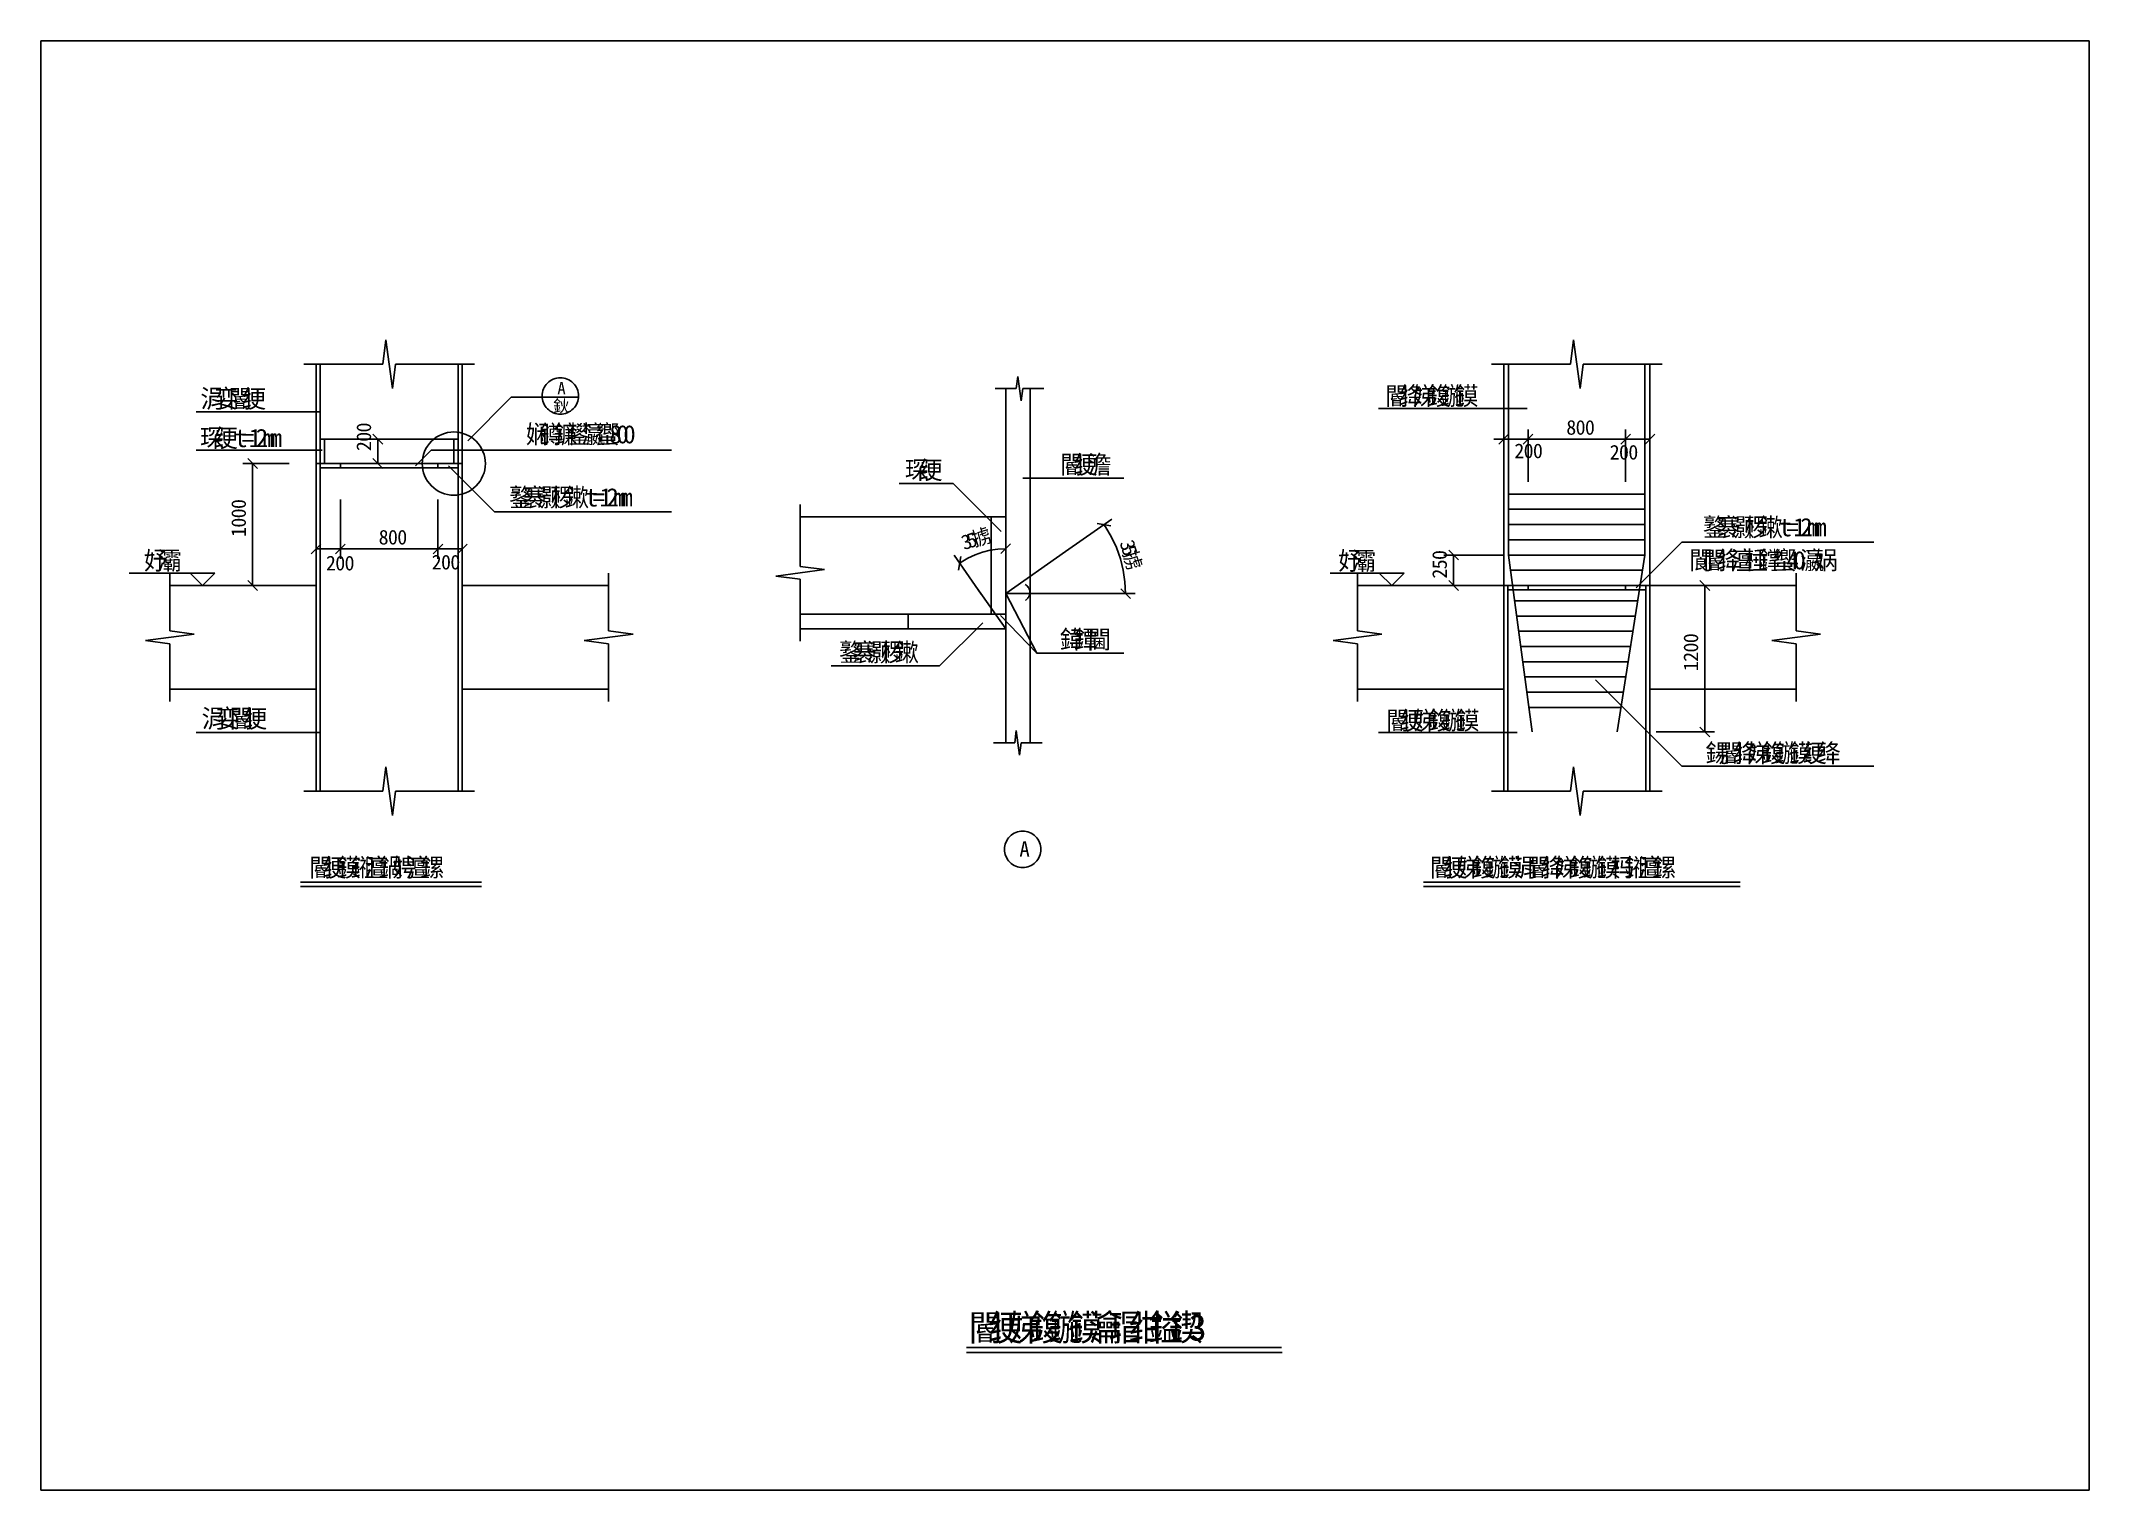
# Model space of a CAD drawing. Header units: metres. Extents: x 0 to 420, y 0 to 297.
import ezdxf

# ---------------------------------------------------------------- set-up
doc = ezdxf.new("R2010")
doc.units = ezdxf.units.M

msp = doc.modelspace()

# ---------------------------------------------------------------- linework, layer by layer
for p, q in [((420, 297), (0, 297)), ((0, 297), (0, 0)), ((420, 0), (420, 297)), ((70.09, 230.76), (70.75, 235.76)), ((72.07, 225.76), (70.75, 235.76)), ((313.64, 230.76), (314.3, 235.76)), ((315.62, 225.76), (314.3, 235.76)), ((53.91, 230.76), (70.09, 230.76)), ((56.41, 230.76), (56.41, 143.26)), ((57.29, 230.76), (57.29, 143.26)), ((72.07, 225.76), (72.73, 230.76)), ((72.73, 230.76), (88.91, 230.76)), ((85.54, 230.76), (85.54, 143.26)), ((86.41, 230.76), (86.41, 143.26)), ((200.01, 225.74), (200.34, 228.24)), ((201, 223.24), (200.34, 228.24)), ((297.46, 230.76), (313.64, 230.76)), ((299.96, 230.76), (299.96, 143.26)), ((300.98, 230.76), (300.98, 191.64)), ((315.62, 225.76), (316.28, 230.76)), ((316.28, 230.76), (332.46, 230.76)), ((328.93, 230.76), (328.93, 191.64)), ((329.96, 230.76), (329.96, 143.26)), ((96.41, 223.97), (87.52, 215.07)), ((96.41, 223.97), (110.22, 223.97)), ((195.67, 225.74), (200.01, 225.74)), ((197.84, 225.74), (197.84, 153.15)), ((201, 223.24), (201.33, 225.74)), ((201.33, 225.74), (205.67, 225.74)), ((202.84, 225.74), (202.84, 153.15)), ((57.29, 221.02), (31.86, 221.02)), ((274.32, 221.65), (304.75, 221.65)), ((57.29, 215.39), (85.54, 215.39)), ((58.16, 215.39), (58.16, 210.39)), ((66.25, 215.39), (71.09, 215.39)), ((70.09, 214.39), (68.09, 216.39)), ((69.09, 215.39), (69.09, 210.39)), ((84.66, 215.39), (84.66, 210.39)), ((299.96, 215.39), (297.96, 215.39)), ((298.96, 214.39), (300.96, 216.39)), ((299.96, 206.64), (299.96, 217.39)), ((299.96, 215.39), (304.96, 215.39)), ((305.96, 216.39), (303.96, 214.39)), ((305.96, 216.39), (303.96, 214.39)), ((304.96, 206.64), (304.96, 217.39)), ((304.96, 206.64), (304.96, 217.39)), ((304.96, 215.39), (306.96, 215.39)), ((304.96, 215.39), (324.96, 215.39)), ((325.96, 216.39), (323.96, 214.39)), ((323.96, 214.39), (325.96, 216.39)), ((324.96, 206.64), (324.96, 217.39)), ((324.96, 206.64), (324.96, 217.39)), ((324.96, 215.39), (329.96, 215.39)), ((328.96, 214.39), (330.96, 216.39)), ((329.96, 206.64), (329.96, 217.39)), ((57.68, 213.16), (31.86, 213.16)), ((50.9, 210.39), (41.4, 210.39)), ((44.4, 209.39), (42.4, 211.39)), ((43.4, 210.39), (43.4, 185.39)), ((56.41, 210.39), (86.41, 210.39)), ((61.41, 210.39), (61.41, 209.51)), ((66.25, 210.39), (71.09, 210.39)), ((68.09, 211.39), (70.09, 209.39)), ((80.04, 213.16), (76.8, 209.93)), ((80.04, 213.16), (129.29, 213.16)), ((81.41, 210.39), (81.41, 209.51)), ((57.29, 209.51), (85.54, 209.51)), ((93.02, 200.49), (83.59, 209.93)), ((187.08, 206.28), (175.99, 206.28)), ((196.92, 196.44), (187.08, 206.28)), ((222.09, 207.4), (201.36, 207.4)), ((56.41, 203.04), (56.41, 190.89)), ((61.41, 203.04), (61.41, 190.89)), ((61.41, 203.04), (61.41, 190.89)), ((81.41, 203.04), (81.41, 190.89)), ((81.41, 203.04), (81.41, 190.89)), ((86.41, 203.04), (86.41, 190.89)), ((155.67, 201.99), (155.67, 189.31)), ((300.98, 204.14), (328.93, 204.14)), ((93.02, 200.49), (129.29, 200.49)), ((155.67, 199.49), (197.84, 199.49)), ((194.84, 199.49), (194.84, 179.49)), ((210.12, 192.34), (219.61, 198.99)), ((219.37, 197.6), (216.58, 198.09)), ((300.98, 201.01), (328.93, 201.01)), ((300.98, 197.89), (328.93, 197.89)), ((57.41, 193.89), (55.41, 191.89)), ((62.41, 193.89), (60.41, 191.89)), ((60.41, 191.89), (62.41, 193.89)), ((82.41, 193.89), (80.41, 191.89)), ((80.41, 191.89), (82.41, 193.89)), ((85.41, 191.89), (87.41, 193.89)), ((196.84, 191.94), (198.84, 193.94)), ((300.98, 194.76), (328.93, 194.76)), ((336.49, 194.28), (327.14, 184.93)), ((336.49, 194.28), (375.87, 194.28)), ((56.41, 192.89), (61.41, 192.89)), ((61.41, 192.89), (81.41, 192.89)), ((81.41, 192.89), (86.41, 192.89)), ((160.67, 188.65), (155.67, 189.31)), ((192.82, 183.65), (187.26, 191.6)), ((188.65, 191.35), (188.16, 188.57)), ((197.84, 183.74), (210.12, 192.34)), ((299.96, 191.64), (287.68, 191.64)), ((290.68, 190.64), (288.68, 192.64)), ((289.68, 191.64), (289.68, 185.39)), ((300.98, 191.64), (328.93, 191.64)), ((305.83, 155.39), (300.98, 191.64)), ((323.21, 155.39), (328.93, 191.64)), ((35.68, 187.93), (18.08, 187.93)), ((26.41, 187.89), (26.41, 176.08)), ((26.41, 185.39), (56.41, 185.39)), ((30.59, 187.93), (33.13, 185.39)), ((35.68, 187.93), (33.13, 185.39)), ((50.9, 185.39), (41.4, 185.39)), ((42.4, 186.39), (44.4, 184.39)), ((86.41, 185.39), (116.41, 185.39)), ((116.41, 187.89), (116.41, 176.08)), ((160.67, 188.65), (150.67, 187.33)), ((155.67, 186.68), (150.67, 187.33)), ((155.67, 186.68), (155.67, 173.99)), ((197.84, 176.49), (191.93, 184.93)), ((279.53, 187.93), (264.38, 187.93)), ((269.96, 187.89), (269.96, 176.08)), ((269.96, 185.39), (299.96, 185.39)), ((274.44, 187.93), (276.99, 185.39)), ((279.53, 187.93), (276.99, 185.39)), ((299.96, 185.39), (287.68, 185.39)), ((288.68, 186.39), (290.68, 184.39)), ((299.96, 185.39), (329.96, 185.39)), ((300.83, 185.39), (300.83, 143.26)), ((301.4, 188.51), (328.44, 188.51)), ((304.96, 185.39), (304.96, 184.51)), ((324.96, 185.39), (324.96, 184.51)), ((329.08, 185.39), (329.08, 143.26)), ((329.96, 185.39), (359.96, 185.39)), ((331.21, 185.39), (343.21, 185.39)), ((342.21, 184.39), (340.21, 186.39)), ((341.21, 185.39), (341.21, 155.39)), ((359.96, 187.89), (359.96, 176.08)), ((197.84, 183.74), (212.83, 183.74)), ((197.84, 183.74), (204.2, 171.55)), ((212.83, 183.74), (224.42, 183.74)), ((221.42, 184.74), (223.42, 182.74)), ((300.83, 184.51), (329.08, 184.51)), ((302.24, 182.26), (327.45, 182.26)), ((155.67, 179.49), (197.84, 179.49)), ((155.67, 176.49), (197.84, 176.49)), ((177.84, 179.49), (177.84, 176.49)), ((184.29, 168.91), (193.13, 177.75)), ((196.79, 179.24), (204.2, 171.55)), ((302.66, 179.14), (326.96, 179.14)), ((31.41, 175.42), (21.41, 174.1)), ((26.41, 173.44), (21.41, 174.1)), ((31.41, 175.42), (26.41, 176.08)), ((26.41, 173.44), (26.41, 161.64)), ((121.41, 175.42), (111.41, 174.1)), ((116.41, 173.44), (111.41, 174.1)), ((121.41, 175.42), (116.41, 176.08)), ((116.41, 173.44), (116.41, 161.64)), ((274.96, 175.42), (264.96, 174.1)), ((269.96, 173.44), (264.96, 174.1)), ((274.96, 175.42), (269.96, 176.08)), ((269.96, 173.44), (269.96, 161.64)), ((303.07, 176.01), (326.47, 176.01)), ((303.49, 172.89), (325.97, 172.89)), ((364.96, 175.42), (354.96, 174.1)), ((359.96, 173.44), (354.96, 174.1)), ((364.96, 175.42), (359.96, 176.08)), ((359.96, 173.44), (359.96, 161.64)), ((184.29, 168.91), (162.04, 168.91)), ((222.09, 171.55), (204.2, 171.55)), ((303.91, 169.76), (325.48, 169.76)), ((26.41, 164.14), (56.41, 164.14)), ((86.41, 164.14), (116.41, 164.14)), ((269.96, 164.14), (299.96, 164.14)), ((304.33, 166.64), (324.99, 166.64)), ((336.49, 148.35), (318.78, 166.06)), ((329.96, 164.14), (359.96, 164.14)), ((304.75, 163.51), (324.49, 163.51)), ((305.17, 160.39), (324, 160.39)), ((199.68, 153.15), (200.01, 155.65)), ((200.67, 150.65), (200.01, 155.65)), ((340.21, 156.39), (342.21, 154.39)), ((57.29, 155.27), (31.86, 155.27)), ((195.34, 153.15), (199.68, 153.15)), ((200.67, 150.65), (201, 153.15)), ((201, 153.15), (205.34, 153.15)), ((302.75, 155.27), (274.32, 155.27)), ((331.21, 155.39), (343.21, 155.39)), ((70.09, 143.26), (70.75, 148.26)), ((72.07, 138.26), (70.75, 148.26)), ((313.64, 143.26), (314.3, 148.26)), ((315.62, 138.26), (314.3, 148.26)), ((336.49, 148.35), (375.87, 148.35)), ((53.91, 143.26), (70.09, 143.26)), ((72.07, 138.26), (72.73, 143.26)), ((72.73, 143.26), (88.91, 143.26)), ((297.46, 143.26), (313.64, 143.26)), ((315.62, 138.26), (316.28, 143.26)), ((316.28, 143.26), (332.46, 143.26)), ((53.19, 124.57), (90.32, 124.57)), ((53.19, 123.7), (90.32, 123.7)), ((283.53, 124.57), (348.45, 124.57)), ((283.53, 123.7), (348.45, 123.7)), ((189.79, 29.22), (254.4, 29.22)), ((189.79, 28.22), (254.51, 28.22)), ((0, 0), (420, 0))]:
    msp.add_line(p, q)
for points in [[(110.23, 224.25), (110.21, 224.62), (110.16, 224.98), (110.07, 225.34), (109.94, 225.68), (109.79, 226.01), (109.6, 226.32), (109.38, 226.62), (109.14, 226.89), (108.87, 227.14), (108.57, 227.35), (108.26, 227.54), (107.93, 227.7), (107.58, 227.82), (107.23, 227.91), (106.87, 227.96), (106.5, 227.98), (106.13, 227.96), (105.77, 227.91), (105.42, 227.82), (105.07, 227.7), (104.74, 227.54), (104.43, 227.35), (104.13, 227.14), (103.86, 226.89), (103.62, 226.62), (103.4, 226.32), (103.21, 226.01), (103.05, 225.68), (102.93, 225.34), (102.84, 224.98), (102.79, 224.62), (102.77, 224.25), (102.79, 223.89), (102.84, 223.53), (102.93, 223.17), (103.05, 222.83), (103.21, 222.49), (103.4, 222.18), (103.62, 221.89), (103.86, 221.62), (104.13, 221.37), (104.43, 221.15), (104.74, 220.96), (105.07, 220.81), (105.42, 220.68), (105.77, 220.6), (106.13, 220.54), (106.5, 220.52), (106.87, 220.54), (107.23, 220.6), (107.58, 220.68), (107.93, 220.81), (108.26, 220.96), (108.57, 221.15), (108.87, 221.37), (109.14, 221.62), (109.38, 221.89), (109.6, 222.18), (109.79, 222.49), (109.94, 222.83), (110.07, 223.17), (110.16, 223.53), (110.21, 223.89), (110.23, 224.25)], [(91.13, 210.39), (91.1, 211.02), (91.01, 211.65), (90.86, 212.26), (90.64, 212.86), (90.37, 213.44), (90.04, 213.98), (89.66, 214.49), (89.24, 214.96), (88.77, 215.39), (88.26, 215.77), (87.71, 216.09), (87.14, 216.37), (86.54, 216.58), (85.92, 216.73), (85.29, 216.83), (84.66, 216.86), (84.03, 216.83), (83.4, 216.73), (82.78, 216.58), (82.18, 216.37), (81.61, 216.09), (81.06, 215.77), (80.55, 215.39), (80.08, 214.96), (79.66, 214.49), (79.28, 213.98), (78.95, 213.44), (78.68, 212.86), (78.47, 212.26), (78.31, 211.65), (78.22, 211.02), (78.19, 210.39), (78.22, 209.75), (78.31, 209.12), (78.47, 208.51), (78.68, 207.91), (78.95, 207.33), (79.28, 206.79), (79.66, 206.28), (80.08, 205.81), (80.55, 205.38), (81.06, 205), (81.61, 204.68), (82.18, 204.4), (82.78, 204.19), (83.4, 204.04), (84.03, 203.94), (84.66, 203.91), (85.29, 203.94), (85.92, 204.04), (86.54, 204.19), (87.14, 204.4), (87.71, 204.68), (88.26, 205), (88.77, 205.38), (89.24, 205.81), (89.66, 206.28), (90.04, 206.79), (90.37, 207.33), (90.64, 207.91), (90.86, 208.51), (91.01, 209.12), (91.1, 209.75), (91.13, 210.39)], [(222.42, 183.74), (222.3, 186.15), (221.95, 188.54), (221.36, 190.88), (220.55, 193.15), (219.52, 195.33), (218.28, 197.4), (217.98, 197.84)], [(197.84, 192.94), (196.23, 192.86), (194.63, 192.62), (193.07, 192.23), (191.55, 191.68), (190.09, 190.99), (188.7, 190.16), (188.41, 189.96)], [(202.8, 183.97), (202.79, 184.16), (202.76, 184.34), (202.72, 184.52), (202.66, 184.69), (202.58, 184.86), (202.48, 185.01), (202.38, 185.16), (202.25, 185.3), (202.12, 185.42), (201.97, 185.53), (201.86, 185.6)], [(201.88, 182.36), (201.97, 182.41), (202.12, 182.52), (202.25, 182.65), (202.38, 182.78), (202.48, 182.93), (202.58, 183.09), (202.66, 183.25), (202.72, 183.43), (202.76, 183.61), (202.79, 183.79), (202.8, 183.97)], [(205.06, 131.31), (205.04, 131.68), (204.98, 132.04), (204.9, 132.4), (204.77, 132.74), (204.62, 133.07), (204.43, 133.39), (204.21, 133.68), (203.96, 133.95), (203.69, 134.2), (203.4, 134.41), (203.08, 134.6), (202.75, 134.76), (202.41, 134.88), (202.05, 134.97), (201.69, 135.02), (201.33, 135.04), (200.96, 135.02), (200.6, 134.97), (200.24, 134.88), (199.9, 134.76), (199.57, 134.6), (199.25, 134.41), (198.96, 134.2), (198.69, 133.95), (198.44, 133.68), (198.23, 133.39), (198.04, 133.07), (197.88, 132.74), (197.76, 132.4), (197.67, 132.04), (197.62, 131.68), (197.6, 131.31), (197.62, 130.95), (197.67, 130.59), (197.76, 130.23), (197.88, 129.89), (198.04, 129.56), (198.23, 129.24), (198.44, 128.95), (198.69, 128.68), (198.96, 128.43), (199.25, 128.21), (199.57, 128.02), (199.9, 127.87), (200.24, 127.75), (200.6, 127.66), (200.96, 127.6), (201.33, 127.58), (201.69, 127.6), (202.05, 127.66), (202.41, 127.75), (202.75, 127.87), (203.08, 128.02), (203.4, 128.21), (203.69, 128.43), (203.96, 128.68), (204.21, 128.95), (204.43, 129.24), (204.62, 129.56), (204.77, 129.89), (204.9, 130.23), (204.98, 130.59), (205.04, 130.95), (205.06, 131.31)]]:
    msp.add_lwpolyline(points)

# ---------------------------------------------------------------- texts
for s, height, p in [('A', 2.5, (105.9, 224.58)), ('涓', 3.75, (32.7, 221.83)), ('娈', 3.75, (35.55, 221.83)), ('閽', 3.75, (38.4, 221.83)), ('绠', 3.75, (41.26, 221.83)), ('鈥', 2.5, (105.05, 220.94)), ('閽', 3.75, (275.61, 222.38)), ('绛', 3.75, (278.47, 222.38)), ('娣', 3.75, (281.32, 222.38)), ('鍑', 3.75, (284.17, 222.38)), ('鍦', 3.75, (287.03, 222.38)), ('鏌', 3.75, (289.88, 222.38)), ('娴', 3.75, (99.45, 214.52)), ('鐏', 3.75, (102.3, 214.52)), ('鐮', 3.75, (105.16, 214.52)), ('鐢', 3.75, (108.01, 214.52)), ('瀛', 3.75, (110.86, 214.52)), ('蠁', 3.75, (113.72, 214.52)), ('8', 3, (312.8, 216.3)), ('0', 3, (314.71, 216.3)), ('0', 3, (316.62, 216.3)), ('琛', 3.75, (32.63, 213.76)), ('绠', 3.75, (35.49, 213.76)), ('t', 3.75, (39.77, 213.76)), ('=', 3.75, (41.19, 213.76)), ('1', 3.75, (42.62, 213.76)), ('2', 3.75, (44.05, 213.76)), ('m', 3.75, (45.47, 213.76)), ('m', 3.75, (46.9, 213.76)), ('8', 3.75, (116.57, 214.52)), ('0', 3.75, (118, 214.52)), ('0', 3.75, (119.42, 214.52)), ('2', 3, (302.15, 211.49)), ('0', 3, (304.05, 211.49)), ('0', 3, (305.96, 211.49)), ('琛', 3.75, (177.16, 207.2)), ('绠', 3.75, (180.01, 207.2)), ('閽', 3.75, (208.95, 208.33)), ('绠', 3.75, (211.8, 208.33)), ('澹', 3.75, (214.65, 208.33)), ('2', 3, (321.7, 211.21)), ('0', 3, (323.61, 211.21)), ('0', 3, (325.52, 211.21)), ('鐜', 3.75, (96, 201.59)), ('褰', 3.75, (98.85, 201.59)), ('灏', 3.75, (101.7, 201.59)), ('椤', 3.75, (104.56, 201.59)), ('鏉', 3.75, (107.41, 201.59)), ('t', 3.75, (111.69, 201.59)), ('=', 3.75, (113.12, 201.59)), ('1', 3.75, (114.54, 201.59)), ('2', 3.75, (115.97, 201.59)), ('m', 3.75, (117.4, 201.59)), ('m', 3.75, (118.82, 201.59)), ('鐜', 3.75, (340.8, 195.48)), ('褰', 3.75, (343.66, 195.48)), ('灏', 3.75, (346.51, 195.48)), ('椤', 3.75, (349.36, 195.48)), ('鏉', 3.75, (352.22, 195.48)), ('t', 3.75, (356.5, 195.48)), ('=', 3.75, (357.92, 195.48)), ('1', 3.75, (359.35, 195.48)), ('2', 3.75, (360.78, 195.48)), ('m', 3.75, (362.2, 195.48)), ('m', 3.75, (363.63, 195.48)), ('8', 3, (69.25, 193.8)), ('0', 3, (71.16, 193.8)), ('0', 3, (73.07, 193.8)), ('妤', 3.75, (21.1, 188.64)), ('灞', 3.75, (23.95, 188.64)), ('2', 3, (58.44, 188.49)), ('0', 3, (60.35, 188.49)), ('0', 3, (62.26, 188.49)), ('2', 3, (80.13, 188.68)), ('0', 3, (82.04, 188.68)), ('0', 3, (83.95, 188.68)), ('妤', 3.75, (266.02, 188.59)), ('灞', 3.75, (268.87, 188.59)), ('閬', 3.75, (337.96, 188.7)), ('閽', 3.75, (340.81, 188.7)), ('绛', 3.75, (343.67, 188.7)), ('澶', 3.75, (346.52, 188.7)), ('棰', 3.75, (349.37, 188.7)), ('鐣', 3.75, (352.23, 188.7)), ('蠁', 3.75, (355.08, 188.7)), ('4', 3.75, (357.93, 188.7)), ('0', 3.75, (359.36, 188.7)), ('瀛', 3.75, (360.79, 188.7)), ('娲', 3.75, (363.64, 188.7)), ('鍏', 3.75, (208.95, 172.47)), ('鐔', 3.75, (211.8, 172.47)), ('閫', 3.75, (214.65, 172.47)), ('鐜', 3.75, (163.66, 169.84)), ('褰', 3.75, (166.51, 169.84)), ('灏', 3.75, (169.37, 169.84)), ('椤', 3.75, (172.22, 169.84)), ('鏉', 3.75, (175.07, 169.84)), ('涓', 3.75, (32.95, 156.27)), ('娈', 3.75, (35.8, 156.27)), ('閽', 3.75, (38.66, 156.27)), ('绠', 3.75, (41.51, 156.27)), ('閽', 3.75, (275.82, 155.87)), ('绠', 3.75, (278.67, 155.87)), ('娣', 3.75, (281.52, 155.87)), ('鍑', 3.75, (284.38, 155.87)), ('鍦', 3.75, (287.23, 155.87)), ('鏌', 3.75, (290.08, 155.87)), ('鍚', 3.75, (341.35, 149.18)), ('閽', 3.75, (344.2, 149.18)), ('绛', 3.75, (347.06, 149.18)), ('娣', 3.75, (349.91, 149.18)), ('鍑', 3.75, (352.76, 149.18)), ('鍦', 3.75, (355.62, 149.18)), ('鏌', 3.75, (358.47, 149.18)), ('绠', 3.75, (361.32, 149.18)), ('绛', 3.75, (364.18, 149.18)), ('A', 3.12, (200.65, 129.83)), ('閽', 3.75, (54.96, 125.73)), ('绠', 3.75, (57.81, 125.73)), ('鏌', 3.75, (60.67, 125.73)), ('鎺', 3.75, (63.52, 125.73)), ('澶', 3.75, (66.37, 125.73)), ('鍋', 3.75, (69.23, 125.73)), ('娉', 3.75, (72.08, 125.73)), ('澶', 3.75, (74.93, 125.73)), ('鏍', 3.75, (77.79, 125.73)), ('閽', 3.75, (284.76, 125.73)), ('绠', 3.75, (287.61, 125.73)), ('娣', 3.75, (290.46, 125.73)), ('鍑', 3.75, (293.32, 125.73)), ('鍦', 3.75, (296.17, 125.73)), ('鏌', 3.75, (299.02, 125.73)), ('涓', 3.75, (301.88, 125.73)), ('閽', 3.75, (304.73, 125.73)), ('绛', 3.75, (307.58, 125.73)), ('娣', 3.75, (310.44, 125.73)), ('鍑', 3.75, (313.29, 125.73)), ('鍦', 3.75, (316.14, 125.73)), ('鏌', 3.75, (318.99, 125.73)), ('杩', 3.75, (321.85, 125.73)), ('鎺', 3.75, (324.7, 125.73)), ('澶', 3.75, (327.55, 125.73)), ('鏍', 3.75, (330.41, 125.73)), ('閽', 5.4, (190.18, 30.61)), ('绠', 5.4, (194.29, 30.61)), ('娣', 5.4, (198.39, 30.61)), ('鍑', 5.4, (202.5, 30.61)), ('鍦', 5.4, (206.61, 30.61)), ('鏌', 5.4, (210.72, 30.61)), ('瀹', 5.4, (214.83, 30.61)), ('瑁', 5.4, (218.94, 30.61)), ('绀', 5.4, (223.05, 30.61)), ('鎰', 5.4, (227.15, 30.61)), ('鍥', 5.4, (231.26, 30.61)), ('3', 5.4, (235.37, 30.61))]:
    msp.add_text(s, height=height).set_placement(p)
for s, rotation, p in [('0', 90, (67.7, 216.76)), ('2', 90, (67.7, 212.94)), ('0', 90, (67.7, 214.85)), ('0', 90, (42.03, 201.07)), ('0', 90, (42.03, 199.16)), ('0', 90, (42.03, 197.25)), ('1', 90, (42.03, 195.34)), ('3', 17.5, (189.28, 192.64)), ('5', 17.5, (190.37, 192.99)), ('掳', 17.5, (191.46, 193.33)), ('3', 287.5, (221.17, 194.17)), ('5', 287.5, (221.52, 193.08)), ('掳', 287.5, (221.86, 191.99)), ('0', 90, (288.31, 190.62)), ('5', 90, (288.31, 188.71)), ('2', 90, (288.31, 186.8)), ('0', 90, (339.84, 173.57)), ('0', 90, (339.84, 171.66)), ('2', 90, (339.84, 169.75)), ('1', 90, (339.84, 167.84))]:
    msp.add_text(s, height=3, rotation=rotation).set_placement(p)

doc.saveas('drawing.dxf')
